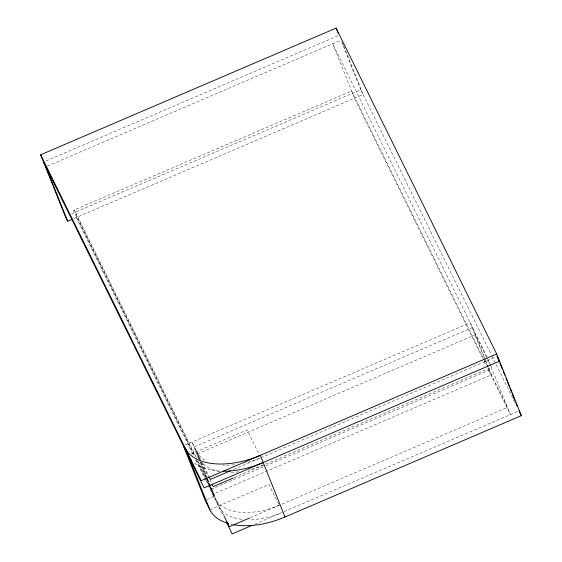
<?xml version="1.0" encoding="UTF-8"?>
<svg xmlns="http://www.w3.org/2000/svg" width="562" height="562" viewBox="0 0 562 562"><rect width="100%" height="100%" fill="white"/><g stroke="black" fill="none" stroke-linecap="round" stroke-linejoin="round"><path stroke-width="0.42" stroke-dasharray="2.81 2.11" d="M45.951 160.95L338.984 35.294M47.489 166.043L340.544 40.387M71.767 213.708L360.776 89.787L491.469 355.029M74.107 218.463L363.122 94.535L343.93 46.555M184.926 445.097L470.19 322.778L484.943 359.645M191.178 453.927L247.132 429.937L259.37 454.763M233.764 469.382L497.208 356.42M234.221 477.616L491.469 367.309L486.882 358.001M210.891 489.362L264.92 466.193M265.728 465.849L489.109 370.063L488.146 367.66M206.718 499.583L214.754 496.141L211.874 488.94L198.323 461.43M209.837 509.762L268.924 484.423L278.864 504.599M250.259 517.714L507.507 407.408L486.952 365.693M254.748 524.22L281.358 512.804M284.253 511.568L519 410.906M491.855 355.816L515.122 403.038M487.064 357.01L332.711 43.745L354.503 98.231L482.463 357.938M487.43 357.755L510.387 414.601L487.507 368.166M486.502 357.228L475.417 334.727L197.199 454.019L199.875 459.456M483.468 358.612L351.622 91.037L73.411 210.328L194.389 455.873M483.854 359.399L486.566 364.907M484.015 361.085L485.954 365.019M200.437 459.238L191.979 442.076L198.709 458.908M201.962 462.343L208.846 476.309M201.4 462.554L208.284 476.52M209.816 479.625L211.726 483.503M196.384 457.503L74.395 209.907L77.268 217.108L195.393 456.836M197.325 460.77L209.717 485.919M210.111 486.706L214.754 496.141M196.328 459.807L223.472 514.897M76.284 217.529L193.778 455.986M195.717 459.92L205.411 479.597M205.797 480.384L222.861 515.01M485.357 359.589L472.537 327.527L194.319 446.825L199.131 458.852M485.68 360.39L488.245 366.803M488.568 367.604L491.448 374.819L213.237 494.117L200.409 462.055M485.259 360.446L487.823 366.86M342.63 43.302L343.607 45.74M341.591 41.799L360.776 89.787M200.564 461.339L196.658 451.581A54.95 30.966 -21.8 0 0 207.041 461.24M200.887 462.147L207.392 478.417M207.722 479.231L218.456 506.067A54.95 30.966 -21.8 0 0 242.932 519.407M199.995 462.112L213.771 496.562M220.248 471.146A64.335 36.256 -21.8 0 1 194.621 463.165M231.825 524.36A64.335 36.256 -21.8 0 1 230.56 524.072M260.185 458.051A54.95 30.966 -21.8 0 1 244.582 463.095M234.438 464.795A54.95 30.966 -21.8 0 1 222.945 465.069M282.644 512.256A54.95 30.966 -21.8 0 1 249.078 519.681M263.065 465.245A54.95 30.966 -21.8 0 1 250.195 469.621M249.514 469.797A54.95 30.966 -21.8 0 1 248.144 470.134M238.646 471.841A54.95 30.966 -21.8 0 1 229.535 472.389M218.864 471.363A54.95 30.966 -21.8 0 1 202.306 462.863M200.114 459.849A54.95 30.966 -21.8 0 1 199.538 458.775M279.103 505.343A54.95 30.966 -21.8 0 1 215.576 498.866"/><path stroke-width="0.84" d="M72.498 219.152L67.672 221.224L65.325 216.468L40.654 154.789L336.104 28.1L496.675 353.976L521.346 415.662L284.983 517.012A64.335 36.256 -21.8 0 1 233.111 524.62M496.675 353.976L201.224 480.665L40.654 154.789M230.539 470.766L210.378 479.414L209.226 477.089M233.413 477.967L213.251 486.608L212.106 484.282M249.451 518.059L229.289 526.706L223.859 515.684M252.331 525.252L232.169 533.9L226.353 522.098M497.546 357.102L499.548 361.176L204.097 487.858L43.534 161.982M519 410.906L521.346 415.662M228.713 523.594A64.335 36.256 -21.8 0 1 209.837 509.762L205.151 500.257L183.36 445.771M497.532 357.235L499.161 361.303M499.815 362.926L502.414 369.431M503.39 371.875L504.69 375.128M505.99 378.381L506.966 380.818M507.619 382.441L509.242 386.508M509.896 388.138L511.518 392.206M512.172 393.829L514.771 400.334M515.747 402.771L517.054 406.031M336.104 28.1L338.345 33.699M284.983 517.012L260.311 455.325A64.335 36.256 -21.8 0 1 185.165 448.076L209.837 509.762M45.873 166.738L67.672 221.224M263.192 462.526A64.335 36.256 -21.8 0 1 223.163 471.216M191.284 460.06A64.335 36.256 -21.8 0 1 188.045 455.276"/></g></svg>
